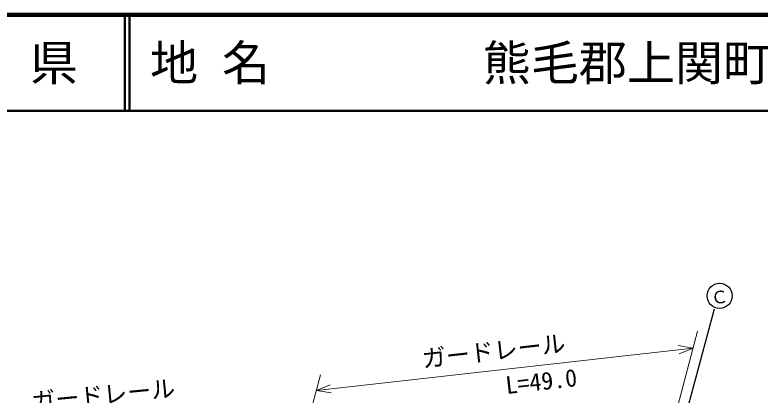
# Model space of a CAD drawing. Units: millimetres, scale not verified. Extents: x 40000 to 680090, y 20000 to 380000.
# Drawn here: x 356313 to 433885, y 340379 to 380000 of the extents above; entities that cross this region are included whole.
import ezdxf
from ezdxf.enums import TextEntityAlignment as Align

# ---------------------------------------------------------------- set-up
doc = ezdxf.new("R2010")
doc.units = ezdxf.units.MM
doc.header["$LTSCALE"] = 1000
for name, color, linetype, lineweight in [('M-BGD-EXST', 7, 'Continuous', 25), ('M-STR-HTXT', 7, 'Continuous', 13), ('M-TTL', 2, 'Continuous', 140), ('M-TTL-LINE', 7, 'Continuous', 50)]:
    doc.layers.add(name, color=color, linetype=linetype, lineweight=lineweight)
doc.layers.add('M-TTL-TXT', color=7, linetype='Continuous')
doc.styles.add('ＭＳ ゴシック', font='')
doc.styles.get('ＭＳ ゴシック').set_extended_font_data('MS Gothic')

msp = doc.modelspace()

# ---------------------------------------------------------------- linework, layer by layer
at = {"layer": 'M-BGD-EXST'}
msp.add_line((421529, 321242), (429152, 349362), dxfattribs=at)
msp.add_circle((429671, 350725), 1304, dxfattribs=at)
at = {"layer": 'M-STR-HTXT'}
for p, q in [((427365, 347048), (420458, 320764)), ((387691, 340865), (426901, 345284)), ((425362, 345544), (426901, 345284)), ((426901, 345284), (425459, 344691)), ((378756, 308576), (388139, 342484)), ((387691, 340865), (389134, 341458)), ((389230, 340604), (387691, 340865))]:
    msp.add_line(p, q, dxfattribs=at)
at = {"layer": 'M-TTL'}
msp.add_line((680000, 380000), (40000, 380000), dxfattribs=at)
at = {"layer": 'M-TTL-LINE'}
for p, q in [((367750, 380000), (367750, 370000)), ((368250, 380000), (368250, 370000)), ((40000, 370000), (680000, 370000))]:
    msp.add_line(p, q, dxfattribs=at)

# ---------------------------------------------------------------- texts
at = {"layer": 'M-BGD-EXST', "style": 'ＭＳ ゴシック'}
msp.add_text('Ｃ', height=1320, rotation=4.304, dxfattribs=at).set_placement((428836, 349475), align=Align.BOTTOM_LEFT)
at = {"layer": 'M-STR-HTXT', "style": 'ＭＳ ゴシック'}
for s, rotation, p in [('ガードレール', 6.404, (398862, 342691)), ('L=49.0', 6.404, (407550, 339940)), ('ガードレール', 5.604, (358186, 338219))]:
    msp.add_text(s, height=1833, rotation=rotation, dxfattribs=at).set_placement(p, align=Align.BOTTOM_LEFT)
at = {"layer": 'M-TTL-TXT', "style": 'ＭＳ ゴシック'}
msp.add_text('山\u3000口\u3000県', height=3666, dxfattribs=at).set_placement((350375, 375000), align=Align.MIDDLE_CENTER)
for s, p in [('地 名', (370380, 375000)), ('熊毛郡上関町大字室津', (405024, 375000))]:
    msp.add_text(s, height=3666, dxfattribs=at).set_placement(p, align=Align.MIDDLE_LEFT)

doc.saveas('drawing.dxf')
